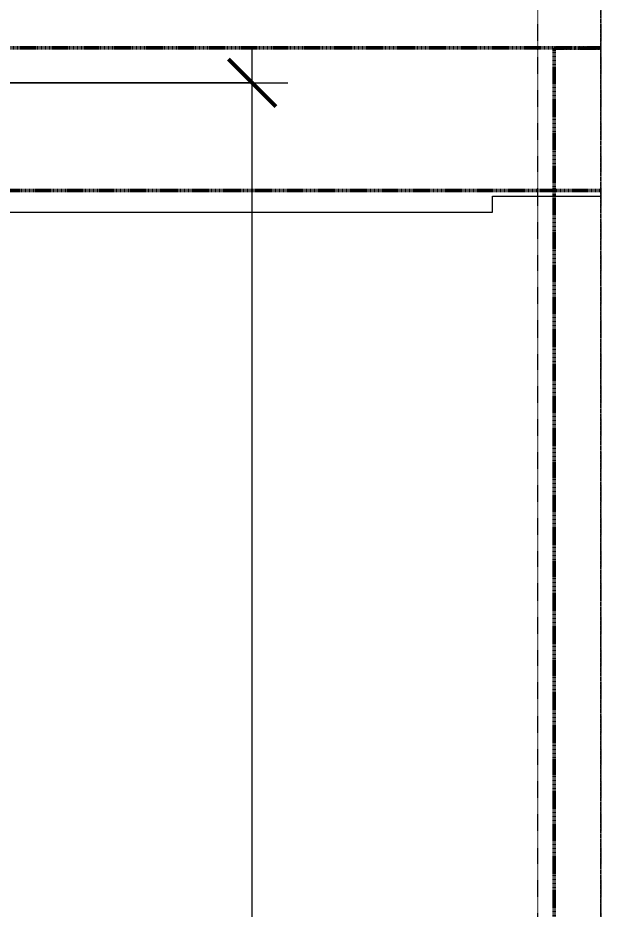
# Model space of a CAD drawing. Header units: inches. Extents: x -4218 to -1814, y 9706 to 12426.
# Drawn here: x -2058.3 to -1910.9, y 11907.2 to 12132.3 of the extents above; entities that cross this region are included whole.
import ezdxf

# ---------------------------------------------------------------- set-up
doc = ezdxf.new("R2010")
doc.units = ezdxf.units.IN
doc.header["$MEASUREMENT"] = 0
for name, pattern in [('Aligning Line 1_8_', [0.25, 0.125, -0.125]), ('Dash Dot 3_16_', [0.3125, 0.1875, -0.0625, 0, -0.0625]), ('Double Dash 3_8_', [1, 0.375, -0.125, 0.125, -0.125, 0.125, -0.125])]:
    doc.linetypes.add(name, pattern=pattern)
for name, color, linetype, lineweight in [('0-1', 7, 'Continuous', 5), ('0-3', 147, 'Aligning Line 1_8_', 9), ('A-ANNO-DIMS', 211, 'Continuous', 9), ('A-ANNO-DIMS-96', 211, 'Continuous', 9), ('A-ANNO-SYMB-1', 150, 'Dash Dot 3_16_', 9), ('C-PROP-LINE', 91, 'Double Dash 3_8_', 50), ('C-PROP-LINE-1', 250, 'Double Dash 3_8_', 50), ('C-TOPO', 7, 'Continuous', 9), ('G-ANNO-SYMB-1', 147, 'Aligning Line 1_8_', 9)]:
    doc.layers.add(name, color=color, linetype=linetype, lineweight=lineweight)
doc.styles.add('Century Gothic', font='ufonts.com_century-gothic.ttf', dxfattribs={"height": 9})
doc.dimstyles.new('OD__1_8__Tol__', dxfattribs={"dimscale": 12, "dimtxt": 9.397514, "dimasz": 1, "dimexe": 0.75, "dimexo": 0.5, "dimgap": 0.125, "dimtad": 1, "dimdec": 3, "dimrnd": 0.125, "dimzin": 3, "dimdsep": 46, "dimlunit": 4, "dimtxsty": 'Century Gothic', "dimblk1": 'OBLIQUE', "dimblk2": 'OBLIQUE', "dimsah": 1, "dimcen": 0.09, "dimdle": 0.75, "dimazin": 0, "dimtfac": 1, "dimtdec": 4, "dimtix": 1, "dimtmove": 0, "dimatfit": 3, "dimfxl": 1, "dimtvp": 1, "dimtfill": 1, "dimfrac": 2, "dimtolj": 1, "dimtzin": 0, "dimarcsym": 2})

# ---------------------------------------------------------------- blocks, each defined once
blk = doc.blocks.new('CTR  - Topography_rvt-1-FLOOR PLAN - 2ND FLOOR')
at = {"layer": 'C-TOPO'}
for p, q in [((-1938.32, 12083.19), (-1938.32, 12087.19)), ((-1938.32, 12087.19), (-1910.87, 12087.19)), ((-2067.55, 12083.19), (-2053.04, 12083.19)), ((-2053.04, 12083.19), (-2013.87, 12083.19)), ((-2013.87, 12083.19), (-1977.83, 12083.19)), ((-1977.83, 12083.19), (-1940.9, 12083.19)), ((-1940.9, 12083.19), (-1938.32, 12083.19))]:
    blk.add_line(p, q, dxfattribs=at)
blk = doc.blocks.new('Family - ___-1878357-FLOOR PLAN - 2ND FLOOR')
at = {"layer": 'C-PROP-LINE-1'}
blk.add_line((-3869.45, 12124.69), (-1910.87, 12124.69), dxfattribs=at)
blk = doc.blocks.new('Family - ___-1878392-FLOOR PLAN - 2ND FLOOR')
at = {"layer": 'C-PROP-LINE-1'}
blk.add_line((-3833.41, 12088.69), (-1910.87, 12088.69), dxfattribs=at)
blk = doc.blocks.new('CTR - 1st Phase - Shell_rvt-1-FLOOR PLAN - 2ND FLOOR')
at = {"layer": 'G-ANNO-SYMB-1'}
blk.add_line((-1926.95, 12280.04), (-1926.95, 9756.53), dxfattribs=at)
at = {"layer": '0-3'}
for name in ['Family - ___-1878357-FLOOR PLAN - 2ND FLOOR', 'Family - ___-1878392-FLOOR PLAN - 2ND FLOOR']:
    blk.add_blockref(name, (0, 0), dxfattribs=at)
blk = doc.blocks.new('CTR - 1st Phase -Stairs _ Elevators_rvt-1-FLOOR PLAN - 2ND FLOOR')
at = {"layer": 'G-ANNO-SYMB-1'}
blk.add_line((-1910.96, 12280.04), (-1910.96, 9706.24), dxfattribs=at)
blk = doc.blocks.new('Family - ___-1869111-FLOOR PLAN - 2ND FLOOR')
at = {"layer": 'C-PROP-LINE'}
for p, q in [((-1922.72, 11241.39), (-1922.72, 12124.59)), ((-1922.72, 12124.59), (-1910.87, 12124.59))]:
    blk.add_line(p, q, dxfattribs=at)
blk = doc.blocks.new('DIMBLOCK14-FLOOR PLAN - 2ND FLOOR')
at = {"layer": 'A-ANNO-DIMS-96'}
for p, q in [((-1999.05, 11241.14), (-1999.05, 12124.84)), ((-2066.36, 12115.84), (-1990.05, 12115.84)), ((-1999.05, 12115.84), (-2066.36, 12115.84)), ((-2066.36, 11250.14), (-1990.05, 11250.14)), ((-1999.05, 11250.14), (-2066.36, 11250.14))]:
    blk.add_line(p, q, dxfattribs=at)
at = {"layer": 'A-ANNO-DIMS-96', "lineweight": 50}
for p, q in [((-1999.05, 12115.84), (-2005.05, 12121.84)), ((-1999.05, 12115.84), (-1993.05, 12109.84)), ((-1999.05, 11250.14), (-2005.05, 11256.14)), ((-1999.05, 11250.14), (-1993.05, 11244.14))]:
    blk.add_line(p, q, dxfattribs=at)
at = {"layer": 'A-ANNO-DIMS-96', "color": 0, "insert": (-2012.09, 11652.26), "char_height": 9, "width": 73.7481, "attachment_point": 1, "rotation": 90, "line_spacing_factor": 0.984502, "style": 'Century Gothic', "bg_fill": 3, "box_fill_scale": 1.25, "bg_fill_color": 256, "bg_fill_true_color": 13158600, "bg_fill_transparency": 0}
blk.add_mtext('72\' - 1 3/4"', dxfattribs=at)
blk = doc.blocks.new('_Oblique')
at = {"color": 0, "linetype": 'ByBlock', "lineweight": -2}
blk.add_line((-0.5, -0.5), (0.5, 0.5), dxfattribs=at)

msp = doc.modelspace()

# ---------------------------------------------------------------- linework, layer by layer
at = {"layer": 'A-ANNO-SYMB-1'}
msp.add_line((-1910.95638, 9718.24032), (-1910.95638, 12268.04045), dxfattribs=at)

# ---------------------------------------------------------------- block references
at = {"layer": '0-1'}
for name in ['CTR - 1st Phase - Shell_rvt-1-FLOOR PLAN - 2ND FLOOR', 'CTR - 1st Phase -Stairs _ Elevators_rvt-1-FLOOR PLAN - 2ND FLOOR', 'CTR  - Topography_rvt-1-FLOOR PLAN - 2ND FLOOR']:
    msp.add_blockref(name, (0, 0), dxfattribs=at)
at = {"layer": 'C-PROP-LINE'}
msp.add_blockref('Family - ___-1869111-FLOOR PLAN - 2ND FLOOR', (0, 0), dxfattribs=at)

# ---------------------------------------------------------------- next in the draw order: dimensions: what is measured, and where the dimension line sits
at = {"layer": 'A-ANNO-DIMS'}
dim = msp.add_linear_dim(base=(-1999.05363, 12115.8394), p1=(-2072.36124, 11250.1394), p2=(-2072.36124, 12115.8394), angle=90, dimstyle='OD__1_8__Tol__', override={"dimpost": '<>', "dimfxl": 865.7}, dxfattribs=at)
dim.commit()
dim.dimension.update_dxf_attribs({"geometry": 'DIMBLOCK14-FLOOR PLAN - 2ND FLOOR', "text_midpoint": (-2005.77864, 11682.9894)})

doc.saveas('drawing.dxf')
